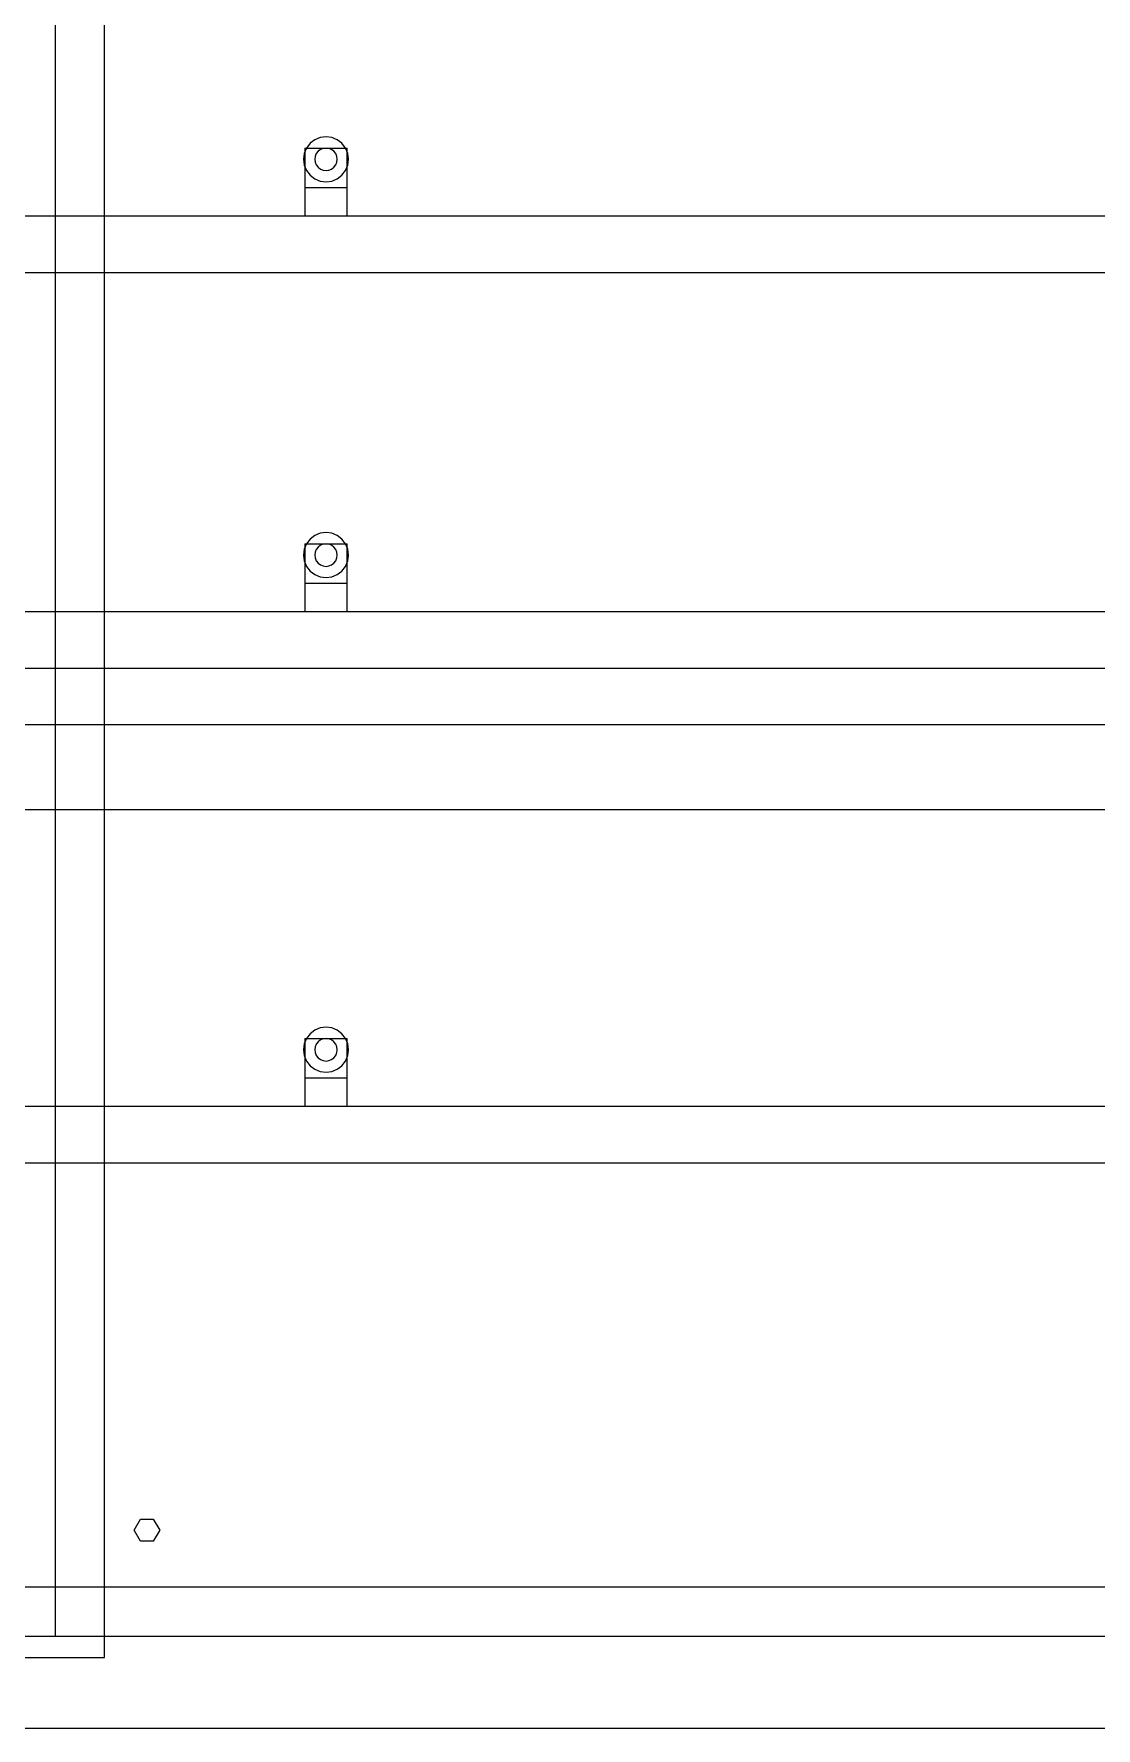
# Model space of a CAD drawing. Header units: millimetres. Extents: x -191664 to 191490, y -197311 to 10263.
# Drawn here: x 56050 to 56802, y 600 to 1799 of the extents above; entities that cross this region are included whole.
import ezdxf

# ---------------------------------------------------------------- set-up
doc = ezdxf.new("R2010")
doc.units = ezdxf.units.MM
doc.layers.add('lateral_secador', color=7, linetype='Continuous', lineweight=0)

msp = doc.modelspace()

# ---------------------------------------------------------------- linework, layer by layer
at = {"layer": 'lateral_secador', "color": 254, "true_color": 0xd8e0dc}
for p, q in [((56065.45, 2935), (56065.45, 665)), ((56065.45, 665), (57702.12, 665))]:
    msp.add_line(p, q, dxfattribs=at)
at = {"layer": 'lateral_secador', "color": 251, "true_color": 0x536a64}
for p, q in [((56100.45, 650), (56100.45, 2900)), ((37717.12, 1310), (57717.12, 1310)), ((37717.12, 1250), (57717.12, 1250)), ((37717.12, 700), (57717.12, 700)), ((56000.45, 650), (56100.45, 650)), ((37717.12, 600), (57717.12, 600))]:
    msp.add_line(p, q, dxfattribs=at)
at = {"layer": 'lateral_secador', "color": 253, "true_color": 0xa4b0b5}
for p, q in [((56243.26, 1718), (56241.66, 1714.14)), ((56245.8, 1721.31), (56243.26, 1718)), ((56249.12, 1723.86), (56245.8, 1721.31)), ((56252.97, 1725.45), (56249.12, 1723.86)), ((56251.46, 1715.66), (56250.19, 1714)), ((56253.12, 1716.93), (56251.46, 1715.66)), ((56257.12, 1726), (56252.97, 1725.45)), ((56255.05, 1717.73), (56253.12, 1716.93)), ((56257.12, 1718), (56255.05, 1717.73)), ((56261.26, 1725.45), (56257.12, 1726)), ((56259.19, 1717.73), (56257.12, 1718)), ((56261.12, 1716.93), (56259.19, 1717.73)), ((56262.77, 1715.66), (56261.12, 1716.93)), ((56265.12, 1723.86), (56261.26, 1725.45)), ((56264.04, 1714), (56262.77, 1715.66)), ((56268.43, 1721.31), (56265.12, 1723.86)), ((56270.97, 1718), (56268.43, 1721.31)), ((56272.57, 1714.14), (56270.97, 1718)), ((56241.66, 1714.14), (56241.12, 1710)), ((56241.12, 1710), (56241.66, 1705.86)), ((56241.66, 1705.86), (56243.26, 1702)), ((56249.39, 1712.07), (56249.12, 1710)), ((56249.12, 1710), (56249.39, 1707.93)), ((56250.19, 1714), (56249.39, 1712.07)), ((56249.39, 1707.93), (56250.19, 1706)), ((56250.19, 1706), (56251.46, 1704.34)), ((56251.46, 1704.34), (56253.12, 1703.07)), ((56253.12, 1703.07), (56255.05, 1702.27)), ((56255.05, 1702.27), (56257.12, 1702)), ((56257.12, 1702), (56259.19, 1702.27)), ((56259.19, 1702.27), (56261.12, 1703.07)), ((56261.12, 1703.07), (56262.77, 1704.34)), ((56262.77, 1704.34), (56264.04, 1706)), ((56264.84, 1712.07), (56264.04, 1714)), ((56264.04, 1706), (56264.84, 1707.93)), ((56265.12, 1710), (56264.84, 1712.07)), ((56264.84, 1707.93), (56265.12, 1710)), ((56270.97, 1702), (56272.57, 1705.86)), ((56273.12, 1710), (56272.57, 1714.14)), ((56272.57, 1705.86), (56273.12, 1710)), ((56243.26, 1702), (56245.8, 1698.69)), ((56245.8, 1698.69), (56249.12, 1696.14)), ((56249.12, 1696.14), (56252.97, 1694.55)), ((56252.97, 1694.55), (56257.12, 1694)), ((56257.12, 1694), (56261.26, 1694.55)), ((56261.26, 1694.55), (56265.12, 1696.14)), ((56265.12, 1696.14), (56268.43, 1698.69)), ((56268.43, 1698.69), (56270.97, 1702)), ((56245.8, 1441.31), (56243.26, 1438)), ((56249.12, 1443.86), (56245.8, 1441.31)), ((56252.97, 1445.45), (56249.12, 1443.86)), ((56257.12, 1446), (56252.97, 1445.45)), ((56261.26, 1445.45), (56257.12, 1446)), ((56265.12, 1443.86), (56261.26, 1445.45)), ((56268.43, 1441.31), (56265.12, 1443.86)), ((56270.97, 1438), (56268.43, 1441.31)), ((56241.66, 1434.14), (56241.12, 1430)), ((56241.12, 1430), (56241.66, 1425.86)), ((56243.26, 1438), (56241.66, 1434.14)), ((56249.39, 1432.07), (56249.12, 1430)), ((56249.12, 1430), (56249.39, 1427.93)), ((56250.19, 1434), (56249.39, 1432.07)), ((56249.39, 1427.93), (56250.19, 1426)), ((56251.46, 1435.66), (56250.19, 1434)), ((56253.12, 1436.93), (56251.46, 1435.66)), ((56255.05, 1437.73), (56253.12, 1436.93)), ((56257.12, 1438), (56255.05, 1437.73)), ((56259.19, 1437.73), (56257.12, 1438)), ((56261.12, 1436.93), (56259.19, 1437.73)), ((56262.77, 1435.66), (56261.12, 1436.93)), ((56264.04, 1434), (56262.77, 1435.66)), ((56264.84, 1432.07), (56264.04, 1434)), ((56264.04, 1426), (56264.84, 1427.93)), ((56265.12, 1430), (56264.84, 1432.07)), ((56264.84, 1427.93), (56265.12, 1430)), ((56272.57, 1434.14), (56270.97, 1438)), ((56273.12, 1430), (56272.57, 1434.14)), ((56272.57, 1425.86), (56273.12, 1430)), ((56241.66, 1425.86), (56243.26, 1422)), ((56243.26, 1422), (56245.8, 1418.69)), ((56245.8, 1418.69), (56249.12, 1416.14)), ((56249.12, 1416.14), (56252.97, 1414.55)), ((56250.19, 1426), (56251.46, 1424.34)), ((56251.46, 1424.34), (56253.12, 1423.07)), ((56252.97, 1414.55), (56257.12, 1414)), ((56253.12, 1423.07), (56255.05, 1422.27)), ((56255.05, 1422.27), (56257.12, 1422)), ((56257.12, 1422), (56259.19, 1422.27)), ((56257.12, 1414), (56261.26, 1414.55)), ((56259.19, 1422.27), (56261.12, 1423.07)), ((56261.12, 1423.07), (56262.77, 1424.34)), ((56261.26, 1414.55), (56265.12, 1416.14)), ((56262.77, 1424.34), (56264.04, 1426)), ((56265.12, 1416.14), (56268.43, 1418.69)), ((56268.43, 1418.69), (56270.97, 1422)), ((56270.97, 1422), (56272.57, 1425.86)), ((56245.8, 1091.31), (56243.26, 1088)), ((56249.12, 1093.86), (56245.8, 1091.31)), ((56252.97, 1095.45), (56249.12, 1093.86)), ((56257.12, 1096), (56252.97, 1095.45)), ((56261.26, 1095.45), (56257.12, 1096)), ((56265.12, 1093.86), (56261.26, 1095.45)), ((56268.43, 1091.31), (56265.12, 1093.86)), ((56270.97, 1088), (56268.43, 1091.31)), ((56241.66, 1084.14), (56241.12, 1080)), ((56241.12, 1080), (56241.66, 1075.86)), ((56243.26, 1088), (56241.66, 1084.14)), ((56249.39, 1082.07), (56249.12, 1080)), ((56249.12, 1080), (56249.39, 1077.93)), ((56250.19, 1084), (56249.39, 1082.07)), ((56251.46, 1085.66), (56250.19, 1084)), ((56253.12, 1086.93), (56251.46, 1085.66)), ((56255.05, 1087.73), (56253.12, 1086.93)), ((56257.12, 1088), (56255.05, 1087.73)), ((56259.19, 1087.73), (56257.12, 1088)), ((56261.12, 1086.93), (56259.19, 1087.73)), ((56262.77, 1085.66), (56261.12, 1086.93)), ((56264.04, 1084), (56262.77, 1085.66)), ((56264.84, 1082.07), (56264.04, 1084)), ((56265.12, 1080), (56264.84, 1082.07)), ((56264.84, 1077.93), (56265.12, 1080)), ((56272.57, 1084.14), (56270.97, 1088)), ((56273.12, 1080), (56272.57, 1084.14)), ((56272.57, 1075.86), (56273.12, 1080)), ((56241.66, 1075.86), (56243.26, 1072)), ((56243.26, 1072), (56245.8, 1068.69)), ((56245.8, 1068.69), (56249.12, 1066.14)), ((56249.39, 1077.93), (56250.19, 1076)), ((56250.19, 1076), (56251.46, 1074.34)), ((56251.46, 1074.34), (56253.12, 1073.07)), ((56253.12, 1073.07), (56255.05, 1072.27)), ((56255.05, 1072.27), (56257.12, 1072)), ((56257.12, 1072), (56259.19, 1072.27)), ((56259.19, 1072.27), (56261.12, 1073.07)), ((56261.12, 1073.07), (56262.77, 1074.34)), ((56262.77, 1074.34), (56264.04, 1076)), ((56264.04, 1076), (56264.84, 1077.93)), ((56265.12, 1066.14), (56268.43, 1068.69)), ((56268.43, 1068.69), (56270.97, 1072)), ((56270.97, 1072), (56272.57, 1075.86)), ((56249.12, 1066.14), (56252.97, 1064.55)), ((56252.97, 1064.55), (56257.12, 1064)), ((56257.12, 1064), (56261.26, 1064.55)), ((56261.26, 1064.55), (56265.12, 1066.14))]:
    msp.add_line(p, q, dxfattribs=at)
at = {"layer": 'lateral_secador', "color": 8, "true_color": 0x617680}
for p, q in [((56242.12, 1718), (56272.12, 1718)), ((56242.12, 1718), (56242.12, 1690)), ((56272.12, 1690), (56272.12, 1718)), ((56242.12, 1690), (56272.12, 1690)), ((56242.12, 1690), (56242.12, 1670)), ((56272.12, 1670), (56272.12, 1690)), ((38067.12, 1670), (57367.12, 1670)), ((56242.12, 1670), (56272.12, 1670)), ((38067.12, 1630), (57367.12, 1630)), ((56242.12, 1438), (56272.12, 1438)), ((56242.12, 1438), (56242.12, 1410)), ((56272.12, 1410), (56272.12, 1438)), ((56242.12, 1410), (56272.12, 1410)), ((56242.12, 1410), (56242.12, 1390)), ((56272.12, 1390), (56272.12, 1410)), ((38067.12, 1390), (57367.12, 1390)), ((56242.12, 1390), (56272.12, 1390)), ((38067.12, 1350), (57367.12, 1350)), ((56242.12, 1088), (56272.12, 1088)), ((56242.12, 1088), (56242.12, 1060)), ((56272.12, 1060), (56272.12, 1088)), ((56242.12, 1060), (56272.12, 1060)), ((56242.12, 1060), (56242.12, 1040)), ((56272.12, 1040), (56272.12, 1060)), ((38067.12, 1040), (57367.12, 1040)), ((56242.12, 1040), (56272.12, 1040)), ((38067.12, 1000), (57367.12, 1000))]:
    msp.add_line(p, q, dxfattribs=at)
at = {"layer": 'lateral_secador', "color": 43, "true_color": 0xe7bf45}
for p, q in [((56121.45, 740), (56125.95, 747.79)), ((56125.95, 747.79), (56134.95, 747.79)), ((56134.95, 747.79), (56139.45, 740)), ((56125.95, 732.21), (56121.45, 740)), ((56134.95, 732.21), (56125.95, 732.21)), ((56139.45, 740), (56134.95, 732.21))]:
    msp.add_line(p, q, dxfattribs=at)
at = {"layer": 'lateral_secador', "color": 9, "true_color": 0xb8c6c1}
for p, q in [((37717.12, 665), (57467.12, 665)), ((37717.12, 600), (57467.12, 600))]:
    msp.add_line(p, q, dxfattribs=at)

doc.saveas('drawing.dxf')
